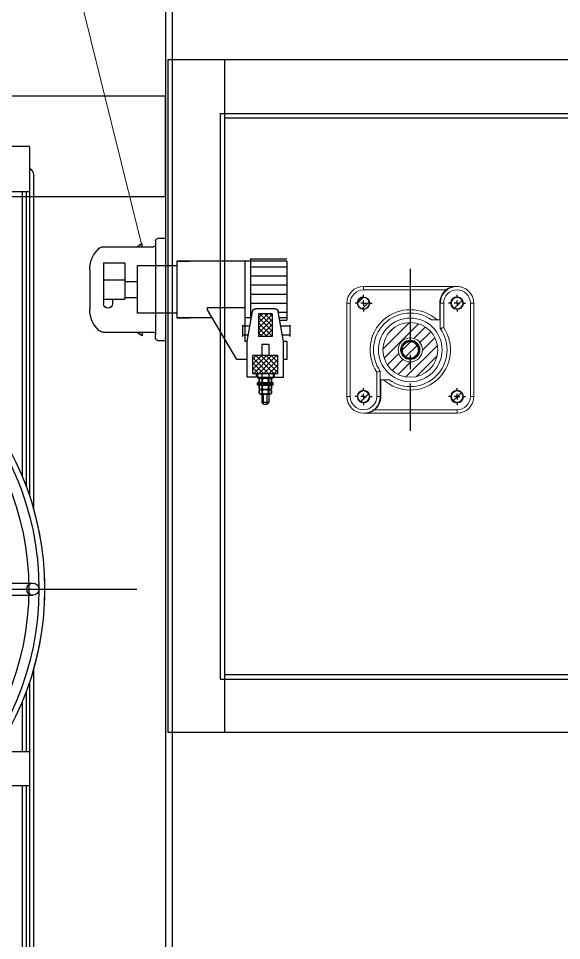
# Model space of a CAD drawing. Header units: millimetres. Extents: x 8981 to 59433, y 5244 to 14154.
# Drawn here: x 13796 to 14275, y 11166 to 11981 of the extents above; entities that cross this region are included whole.
import ezdxf

# ---------------------------------------------------------------- set-up
doc = ezdxf.new("R2010")
doc.units = ezdxf.units.MM
doc.set_wipeout_variables(frame=1)
doc.linetypes.add('CENTERX2', pattern=[101.6, 63.5, -12.7, 12.7, -12.7])
doc.linetypes.add('DASHED', pattern=[19.05, 12.7, -6.35])
doc.layers.add('1实线层', color=7, linetype='Continuous', lineweight=30)
doc.layers.add('铁心', color=3, linetype='Continuous', lineweight=0)
for name, color, linetype in [('2虚线层', 6, 'DASHED'), ('3中心线层', 1, 'CENTERX2'), ('4标注层', 3, 'Continuous'), ('6细线层', 4, 'Continuous'), ('细线', 4, 'Continuous')]:
    doc.layers.add(name, color=color, linetype=linetype)
pattern_1 = [(45, (-759.239, -511.9495), (-4.490237, 4.490237), [])]

# ---------------------------------------------------------------- blocks, each defined once
blk = doc.blocks.new('G$C5FFA916B')
at = {"layer": '1实线层', "color": 4}
for p, q in [((-17.72, 73), (17.71, 73)), ((-5.94, 73), (5.92, 73)), ((-37.68, 61.27), (-37.68, 16.69)), ((37.67, 61.27), (37.67, 16.69)), ((-37.68, 31.56), (-40.77, 26.69)), ((-37.68, 31.56), (-40.77, 26.69)), ((-37.68, 26.69), (-40.77, 26.69)), ((-37.68, 26.69), (-40.77, 26.69)), ((-39.85, 28.13), (-39.31, 28.99)), ((37.67, 31.56), (40.76, 26.69)), ((37.67, 31.56), (40.76, 26.69)), ((37.67, 26.69), (40.76, 26.69)), ((37.67, 26.69), (40.76, 26.69)), ((39.84, 28.13), (39.3, 28.99)), ((-45, 6), (-45.01, 12.84)), ((-45, 6), (-45.01, 12.84)), ((-43.04, 14.82), (-40.07, 14.83)), ((-43.04, 14.82), (-40.07, 14.83)), ((-40.07, 14.83), (40.06, 14.83)), ((43.02, 14.82), (40.06, 14.83)), ((43.02, 14.82), (40.06, 14.83)), ((45, 12.84), (45, 6)), ((-45, 6), (45, 6)), ((-0.52, 6), (45, 6))]:
    blk.add_line(p, q, dxfattribs=at)
for centre, radius, start, end in [((-17.67, 47.92), 25.08, 90.10895, 138.44524), ((17.66, 47.92), 25.08, 41.55476, 89.89105), ((-32.74, 61.28), 4.94, 138.44524, 180.10895), ((32.73, 61.28), 4.94, 359.89105, 41.55476), ((-40.08, 17.3), 2.47, 270.10895, 345.72506), ((-40.08, 17.3), 2.47, 270.10895, 345.72506), ((40.06, 17.3), 2.47, 194.27494, 269.89105), ((40.06, 17.3), 2.47, 194.27494, 269.89105), ((-43.03, 12.85), 1.98, 90.10895, 180.10895), ((-43.03, 12.85), 1.98, 90.10895, 180.10895), ((43.02, 12.85), 1.98, 359.89105, 89.89105), ((43.02, 12.85), 1.98, 359.89105, 89.89105)]:
    blk.add_arc(centre, radius, start, end, dxfattribs=at)
blk.add_point((42.96, 6), dxfattribs=at)
blk = doc.blocks.new('G$C41092B7D')
at = {"layer": 'Defpoints', "linetype": 'Continuous'}
h = blk.add_hatch(dxfattribs=at)
h.set_pattern_fill('ANSI37', color=256, angle=270, style=0)
h.set_pattern_definition([(315, (72669.0312, 135839.048), (2.24506403, 2.24506403), []), (45, (72669.0312, 135839.048), (-2.24506403, 2.24506403), [])])
h.paths.add_polyline_path([(75.02, -99), (75.02, -77), (59.02, -77), (59.02, -99)])
h.paths.add_polyline_path([(42.02, -94), (42.02, -82), (22.02, -82), (22.02, -94)])
at = {"layer": 'Defpoints', "lineweight": -3, "ltscale": 5}
for p, q in [((-22.98, 55), (13.02, 55)), ((-22.98, 55), (-22.98, 36)), ((-7.98, 55), (-7.98, 36)), ((9.02, 55), (9.02, 36)), ((17.02, 51), (17.02, 51)), ((9.02, 47), (13.02, 47)), ((-22.98, 36), (9.02, 36)), ((-20.48, 25), (21.52, 25)), ((-20.48, -10), (-20.48, 25)), ((21.52, -10), (21.52, 25)), ((-24.48, -10), (25.52, -10)), ((-24.48, -70), (46.52, -70)), ((-26.48, -75), (27.52, -75))]:
    blk.add_line(p, q, dxfattribs=at)
at = {"layer": 'Defpoints', "linetype": 'Continuous'}
for p, q in [((-6.52, 36), (-6.52, 25)), ((7.57, 36), (7.57, 25)), ((-24.48, -10), (-24.48, -21.5)), ((-24.48, -107), (-24.48, -10)), ((25.52, -41.14), (25.52, -10)), ((25.52, -10), (25.52, -21.5)), ((16.52, -37), (16.52, -70)), ((18.52, -37), (16.52, -37)), ((62.52, -63), (18.52, -37)), ((62.52, -72), (62.52, -63)), ((46.52, -72), (20.02, -76.57)), ((25.52, -75.62), (25.52, -70)), ((32.02, -68), (42.02, -68)), ((32.02, -68), (33.02, -68.46)), ((33.02, -74.5), (33.02, -68.46)), ((42.02, -68), (41.02, -68.46)), ((41.02, -72.78), (41.02, -68.46)), ((46.52, -72), (46.52, -70)), ((78.02, -72), (46.52, -72)), ((78.02, -80), (78.02, -72)), ((-26.48, -75), (-26.48, -107)), ((-19.48, -75), (-19.48, -107)), ((-11.48, -75), (-11.48, -107)), ((-3.48, -75), (-3.48, -107)), ((4.52, -75), (4.52, -107)), ((12.52, -75), (12.52, -107)), ((17.52, -96.47), (17.52, -79.53)), ((20.52, -75), (20.52, -76.53)), ((27.52, -75), (27.52, -75.28)), ((59.02, -99), (59.02, -77)), ((75.02, -77), (59.02, -77)), ((75.02, -99), (75.02, -77)), ((75.02, -80), (78.02, -80)), ((75.02, -81), (79.02, -81)), ((78.02, -81), (78.02, -95)), ((79.02, -95), (79.02, -81)), ((83.02, -95), (83.02, -81)), ((85.02, -81), (83.02, -81)), ((84.02, -95), (84.02, -81)), ((85.02, -95), (85.02, -81)), ((22.02, -94), (22.02, -82)), ((22.02, -82), (42.02, -82)), ((42.02, -94), (42.02, -82)), ((49.02, -91), (49.02, -85)), ((49.02, -85), (59.02, -85)), ((75.02, -85), (100.52, -85)), ((102.02, -89.5), (93.02, -89.5)), ((102.02, -86.5), (93.03, -86.5)), ((100.52, -85), (102.02, -86.5)), ((100.52, -91), (100.52, -85)), ((102.02, -89.5), (100.52, -91)), ((102.02, -86.5), (102.02, -89.5)), ((22.02, -94), (42.02, -94)), ((49.02, -91), (59.02, -91)), ((75.02, -91), (100.52, -91)), ((75.02, -95), (79.02, -95)), ((78.02, -96), (75.02, -96)), ((78.02, -96), (78.02, -104)), ((85.02, -95), (83.02, -95)), ((46.52, -104), (20.02, -99.43)), ((20.52, -99.47), (20.52, -107)), ((25.52, -107), (25.52, -100.38)), ((27.52, -100.73), (27.52, -107)), ((33.02, -109.55), (33.02, -101.5)), ((41.02, -109.55), (41.02, -103.23)), ((78.02, -104), (46.52, -104)), ((46.52, -107), (46.52, -104)), ((75.02, -99), (59.02, -99)), ((62.52, -107), (62.52, -104)), ((-24.48, -107), (27.52, -107)), ((32.02, -110), (33.02, -109.55)), ((42.02, -110), (32.02, -110)), ((42.02, -110), (41.02, -109.55)), ((46.52, -107), (62.52, -107))]:
    blk.add_line(p, q, dxfattribs=at)
at = {"layer": 'Defpoints', "lineweight": 35}
for p, q in [((79.02, -92.14), (79.03, -83.86)), ((79.02, -92.14), (79.03, -83.86)), ((82.3, -82.53), (79.75, -82.53)), ((82.3, -85.19), (79.75, -85.19)), ((83.02, -92.14), (83.03, -83.86)), ((85.02, -92.14), (85.03, -83.86)), ((85.02, -92.14), (85.03, -83.86)), ((88.3, -82.53), (85.75, -82.53)), ((88.3, -85.19), (85.75, -85.19)), ((89.02, -92.14), (89.03, -83.86)), ((89.02, -92.14), (89.03, -83.86)), ((89.02, -92.14), (89.03, -83.86)), ((92.3, -82.53), (89.75, -82.53)), ((92.3, -85.19), (89.75, -85.19)), ((93.02, -92.14), (93.03, -83.86)), ((82.3, -93.53), (79.73, -93.53)), ((82.3, -90.75), (79.74, -90.75)), ((88.3, -93.53), (85.73, -93.53)), ((88.3, -90.75), (85.74, -90.75)), ((92.3, -93.53), (89.73, -93.53)), ((92.3, -90.75), (89.74, -90.75))]:
    blk.add_line(p, q, dxfattribs=at)
at = {"layer": 'Defpoints', "linetype": 'Continuous'}
for centre, radius, start, end in [((13.02, 51), 4, 179.94761, 180), ((13.02, 51), 4, 270, 90), ((20.52, -79.53), 3, 99.78241, 180), ((20.52, -96.47), 3, 180, 260.21759)]:
    blk.add_arc(centre, radius, start, end, dxfattribs=at)
at = {"layer": 'Defpoints', "lineweight": 35}
for centre, radius, start, end in [((80.62, -83.86), 1.59, 123.1918, 236.78088), ((84.74, -87.97), 5.72, 150.92912, 209.04355), ((81.43, -83.86), 1.59, 303.20546, 56.79454), ((77.3, -87.97), 5.72, 330.94278, 29.05722), ((86.62, -83.86), 1.59, 123.1918, 236.78088), ((90.74, -87.97), 5.72, 150.92912, 209.04355), ((87.43, -83.86), 1.59, 303.20546, 56.79454), ((83.3, -87.97), 5.72, 330.94278, 29.05722), ((90.62, -83.86), 1.59, 123.1918, 236.78088), ((94.74, -87.97), 5.72, 150.92912, 209.04355), ((91.43, -83.86), 1.59, 303.20546, 56.79454), ((87.3, -87.97), 5.72, 330.94278, 29.05722), ((80.73, -92.14), 1.71, 125.3281, 234.25163), ((81.32, -92.14), 1.7, 305.2224, 54.7776), ((86.73, -92.14), 1.71, 125.3281, 234.25163), ((87.32, -92.14), 1.7, 305.2224, 54.7776), ((90.73, -92.14), 1.71, 125.3281, 234.25163), ((91.32, -92.14), 1.7, 305.2224, 54.7776)]:
    blk.add_arc(centre, radius, start, end, dxfattribs=at)
at = {"layer": '6细线层', "linetype": 'Continuous'}
blk.add_blockref('G$C5FFA916B', (0.52, -6), dxfattribs=at)
blk = doc.blocks.new('G$C12A8FAE8')
for p, q in [((-646.4, 44.5), (0, 44.5)), ((0, -44.5), (0, 44.5)), ((-616.8, 0), (-121, 0)), ((-120, -19.5), (-120, -1)), ((-120, -1080.5), (-120, -19.5)), ((-116.4, -1075), (-116.4, -25)), ((-617.8, -40), (-120, -40)), ((-126.4, -535), (-126.4, -40)), ((-122.8, -535), (-122.8, -40)), ((-571.4, -44.5), (-37.4, -44.5)), ((-201.4, -44.5), (-126.4, -44.5)), ((-136.4, -44.5), (-126.4, -44.5)), ((-116.4, -44.5), (0, -44.5)), ((-617.8, -535), (-120, -535)), ((-617.8, -565), (-120, -565)), ((-126.4, -1060), (-126.4, -565)), ((-122.8, -1060), (-122.8, -565))]:
    blk.add_line(p, q)
for centre, radius, start, end in [((-121, -1), 1, 0, 90), ((-119, -19.5), 1, 180, 246.42182), ((-121.4, -25), 5, 0, 66.42182)]:
    blk.add_arc(centre, radius, start, end)
blk = doc.blocks.new('SW_CENTERMARKSYMBOL_4')
at = {"layer": '4标注层', "color": 0}
for p, q in [((-2.5, 0), (-3.75, 0)), ((0, 0), (-1.25, 0)), ((0, 2.5), (0, 3.75)), ((0, 0), (0, 1.25)), ((0, 0), (0, -1.25)), ((0, 0), (1.25, 0)), ((2.5, 0), (3.75, 0)), ((0, -2.5), (0, -3.75))]:
    blk.add_line(p, q, dxfattribs=at)
blk = doc.blocks.new('SW_CENTERMARKSYMBOL_5')
at = {"layer": '4标注层', "color": 0}
for p, q in [((-2.5, 0), (-3.75, 0)), ((0, 0), (-1.25, 0)), ((0, 2.5), (0, 3.75)), ((0, 0), (0, 1.25)), ((0, 0), (0, -1.25)), ((0, 0), (1.25, 0)), ((2.5, 0), (3.75, 0)), ((0, -2.5), (0, -3.75))]:
    blk.add_line(p, q, dxfattribs=at)
blk = doc.blocks.new('SW_CENTERMARKSYMBOL_6')
at = {"layer": '4标注层', "color": 0}
for p, q in [((-2.5, 0), (-3.75, 0)), ((0, 0), (-1.25, 0)), ((0, 2.5), (0, 3.75)), ((0, 0), (0, 1.25)), ((0, 0), (0, -1.25)), ((0, 0), (1.25, 0)), ((2.5, 0), (3.75, 0)), ((0, -2.5), (0, -3.75))]:
    blk.add_line(p, q, dxfattribs=at)
blk = doc.blocks.new('SW_CENTERMARKSYMBOL_7')
at = {"layer": '4标注层', "color": 0}
for p, q in [((-2.5, 0), (-3.75, 0)), ((0, 0), (-1.25, 0)), ((0, 2.5), (0, 3.75)), ((0, 0), (0, 1.25)), ((0, 0), (0, -1.25)), ((0, 0), (1.25, 0)), ((2.5, 0), (3.75, 0)), ((0, -2.5), (0, -3.75))]:
    blk.add_line(p, q, dxfattribs=at)
blk = doc.blocks.new('G$CA010A328')
at = {"linetype": 'Continuous', "lineweight": 0}
h = blk.add_hatch(dxfattribs=at)
h.set_pattern_fill('ANSI31', scale=2.000048, style=0)
h.set_pattern_definition(pattern_1)
edge = h.paths.add_edge_path(flags=0)
edge.add_arc((-41.27, 41.27), 5, 0, 360)
h = blk.add_hatch(dxfattribs=at)
h.set_pattern_fill('ANSI31', scale=2.000048, style=0)
h.set_pattern_definition(pattern_1)
edge = h.paths.add_edge_path(flags=0)
edge.add_arc((41.27, 41.27), 5, 0, 360)
h = blk.add_hatch(dxfattribs=at)
h.set_pattern_fill('ANSI31', scale=2.000048, style=0)
h.set_pattern_definition(pattern_1)
edge = h.paths.add_edge_path(flags=0)
edge.add_arc((0, 0), 24.21, 0, 360)
edge = h.paths.add_edge_path(flags=0)
edge.add_arc((0, 0), 10.67, 0, 360)
h = blk.add_hatch(dxfattribs=at)
h.set_pattern_fill('ANSI31', scale=2.000048, style=0)
h.set_pattern_definition(pattern_1)
edge = h.paths.add_edge_path(flags=0)
edge.add_arc((0, 0), 7.1, 0, 360)
h = blk.add_hatch(dxfattribs=at)
h.set_pattern_fill('ANSI31', scale=2.000048, style=0)
h.set_pattern_definition(pattern_1)
edge = h.paths.add_edge_path(flags=0)
edge.add_arc((-41.27, -41.27), 5, 0, 360)
h = blk.add_hatch(dxfattribs=at)
h.set_pattern_fill('ANSI31', scale=2.000048, style=0)
h.set_pattern_definition(pattern_1)
edge = h.paths.add_edge_path(flags=0)
edge.add_arc((41.27, -41.27), 5, 0, 360)
at = {"color": 7, "linetype": 'Continuous', "lineweight": 15}
for p, q in [((-41.28, 53.03), (-41.28, 56.03)), ((-41.28, 56.03), (37.4, 56.03)), ((31.55, 53.03), (-41.28, 53.03)), ((41.28, 56.03), (37.4, 56.03)), ((-56.03, -41.28), (-56.03, 41.28)), ((-53.03, 41.28), (-56.03, 41.28)), ((-53.03, 41.28), (-53.03, -41.28)), ((26.03, 41.28), (26.03, 26.53)), ((29.53, 41.28), (26.53, 41.28)), ((26.53, 18.78), (26.53, 41.28)), ((29.53, 41.28), (29.53, 19.71)), ((53.03, -41.28), (53.03, 41.28)), ((53.03, 41.28), (56.03, 41.28)), ((56.03, 41.28), (56.03, -41.28)), ((26.03, 26.53), (23.59, 26.53)), ((26.03, 26.53), (23.59, 26.53)), ((26.03, 26.53), (26.03, 26.53)), ((26.03, 26.53), (26.53, 26.53)), ((1.08, 6.98), (1.2, 7.8)), ((-29.53, -41.28), (-29.53, -19.71)), ((-26.53, -18.78), (-26.53, -41.28)), ((-26.03, -26.53), (-26.53, -26.53)), ((-26.03, -26.53), (-26.03, -26.52)), ((-26.03, -26.52), (-23.6, -26.52)), ((-26.03, -41.28), (-26.03, -26.53)), ((-26.03, -26.53), (-23.59, -26.53)), ((-53.03, -41.28), (-56.03, -41.28)), ((-29.53, -41.28), (-26.53, -41.28)), ((53.03, -41.28), (56.03, -41.28)), ((-41.28, -56.03), (-37.4, -56.03)), ((41.28, -56.03), (-37.4, -56.03)), ((-31.55, -53.03), (41.28, -53.03)), ((41.28, -53.03), (41.28, -56.03))]:
    blk.add_line(p, q, dxfattribs=at)
for centre, radius in [((-41.28, 41.28), 5.56), ((-41.27, 41.27), 5), ((41.28, 41.28), 5.56), ((41.27, 41.27), 5), ((0, 0), 28.13), ((0, 0), 24.21), ((0, 0), 10.67), ((0, 0), 8.5), ((0, 0), 7.1), ((-41.28, -41.28), 5.56), ((-41.27, -41.27), 5), ((41.28, -41.28), 5.56), ((41.27, -41.27), 5)]:
    blk.add_circle(centre, radius, dxfattribs=at)
for centre, radius, start, end in [((-41.28, 41.28), 14.75, 90, 180), ((-41.28, 41.28), 11.75, 90, 180), ((41.28, 41.28), 15.25, 129.60193, 180), ((41.28, 41.28), 14.75, 0, 180), ((41.28, 41.28), 11.75, 0, 180), ((41.27, 41.28), 14.75, 45.00145, 90.72388), ((-41.28, 41.28), 5.56, 1.50681, 177.41163), ((41.28, 41.28), 5.56, 39.63665, 178.49319), ((41.27, 41.28), 5.56, 224.68431, 0), ((41.27, 41.28), 5.56, 0, 45.54228), ((0, 0), 35.5, 48.34695, 213.72725), ((0, 0), 32.5, 54.70161, 215.29839), ((0, 0), 35.5, 228.34695, 33.72725), ((0, 0), 32.5, 234.70161, 35.29839), ((-41.28, -41.28), 5.56, 359.24022, 180), ((-41.28, -41.27), 5.56, 224.07062, 38.38465), ((41.27, -41.27), 5.56, 0, 45.01285), ((-41.28, -41.27), 14.75, 179.27612, 217.75748), ((-41.28, -41.28), 14.75, 180, 0), ((-41.28, -41.28), 11.75, 180, 0), ((-41.28, -41.28), 15.25, 309.60193, 0), ((41.27, -41.27), 5.56, 224.99395, 0), ((41.28, -41.28), 11.75, 270, 0), ((41.28, -41.28), 14.75, 270, 0)]:
    blk.add_arc(centre, radius, start, end, dxfattribs=at)
for points, knots in [([(37.4, 56.03), (37.39, 56.02), (37.35, 56.01), (36.98, 55.91), (36.18, 55.67), (35, 55.2), (33.76, 54.57), (32.6, 53.84), (31.9, 53.3), (31.55, 53.03)], [0, 0, 0, 0, 0.043266, 0.099604, 0.247751, 0.448236, 0.654387, 0.825106, 1, 1, 1, 1]), ([(23.59, 26.53), (23.2, 26.53), (22.42, 26.53), (21.17, 26.53), (20.05, 26.53), (19.25, 26.53), (18.85, 26.53), (18.8, 26.53), (18.78, 26.53)], [0, 0, 0, 0, 0.18986, 0.379659, 0.627085, 0.786623, 0.903423, 1, 1, 1, 1]), ([(26.53, 18.78), (26.56, 18.79), (26.62, 18.81), (27.1, 18.96), (27.81, 19.19), (28.66, 19.45), (29.26, 19.63), (29.52, 19.71), (29.53, 19.71)], [0, 0, 0, 0, 0.202517, 0.404883, 0.611479, 0.827263, 0.996939, 1, 1, 1, 1]), ([(1.2, 7.8), (1.59, 7.72), (2.38, 7.56), (3.5, 7.1), (4.54, 6.49), (5.46, 5.73), (6.27, 4.84), (6.93, 3.83), (7.43, 2.73), (7.76, 1.58), (7.91, 0.39), (7.88, -0.81), (7.66, -2), (7.27, -3.14), (6.71, -4.2), (6, -5.17), (5.14, -6.02), (4.17, -6.73), (3.11, -7.28), (1.97, -7.67), (0.78, -7.88), (-0.42, -7.91), (-1.61, -7.75), (-2.77, -7.42), (-3.86, -6.91), (-4.86, -6.25), (-5.75, -5.44), (-6.51, -4.51), (-7.12, -3.47), (-7.56, -2.35), (-7.83, -1.18), (-7.92, 0.02), (-7.82, 1.22), (-7.55, 2.4), (-7.1, 3.51), (-6.49, 4.54), (-5.72, 5.47), (-4.82, 6.28), (-3.82, 6.94), (-2.73, 7.43), (-1.57, 7.76), (-0.37, 7.91), (0.7, 7.89), (1.34, 7.76), (1.6, 7.7)], [0, 0, 0, 0, 0.023851, 0.048001, 0.07217, 0.096076, 0.119878, 0.144004, 0.168186, 0.192142, 0.21591, 0.240007, 0.264198, 0.2882, 0.311948, 0.336012, 0.360207, 0.38425, 0.407993, 0.43202, 0.456214, 0.480293, 0.504047, 0.52803, 0.552218, 0.576328, 0.600108, 0.624044, 0.648221, 0.672358, 0.696179, 0.720062, 0.744223, 0.768382, 0.792257, 0.816085, 0.840226, 0.8644, 0.888328, 0.912114, 0.936228, 0.960415, 0.984391, 1, 1, 1, 1]), ([(-26.53, -18.78), (-26.56, -18.79), (-26.62, -18.81), (-27.1, -18.96), (-27.81, -19.19), (-28.66, -19.45), (-29.26, -19.63), (-29.52, -19.71), (-29.53, -19.71)], [0, 0, 0, 0, 0.202517, 0.404883, 0.611479, 0.827263, 0.996939, 1, 1, 1, 1]), ([(-23.59, -26.53), (-23.2, -26.53), (-22.42, -26.53), (-21.17, -26.53), (-20.05, -26.53), (-19.25, -26.53), (-18.85, -26.53), (-18.8, -26.53), (-18.78, -26.53)], [0, 0, 0, 0, 0.18986, 0.379659, 0.627085, 0.786623, 0.903423, 1, 1, 1, 1]), ([(-37.4, -56.03), (-37.39, -56.02), (-37.35, -56.01), (-36.98, -55.91), (-36.18, -55.67), (-35, -55.2), (-33.76, -54.57), (-32.6, -53.84), (-31.9, -53.3), (-31.55, -53.03)], [0, 0, 0, 0, 0.043266, 0.099604, 0.247751, 0.448236, 0.654387, 0.825106, 1, 1, 1, 1])]:
    blk.add_open_spline(points, degree=3, knots=knots, dxfattribs=at)
at = {"layer": '3中心线层', "xscale": 2.000048456655521, "yscale": 2.000048456655521, "zscale": 2.000048456655521}
for name, p in [('SW_CENTERMARKSYMBOL_4', (-41.27, 41.27)), ('SW_CENTERMARKSYMBOL_5', (41.27, 41.27)), ('SW_CENTERMARKSYMBOL_7', (-41.27, -41.27)), ('SW_CENTERMARKSYMBOL_6', (41.27, -41.27))]:
    blk.add_blockref(name, p, dxfattribs=at)
blk = doc.blocks.new('G$C80375B3E')
at = {"layer": '1实线层', "ltscale": 3}
blk.add_lwpolyline([(2.6, -20.19, -3.983183), (18.19, -9.05, 0.252617), (16.24, -14.24), (18.78, -18.3, -0.275671), (285.22, -18.3), (287.77, -14.23, 0.252528), (285.82, -9.05, -3.983183), (301.4, -20.19, -0.053611), (297.19, -19.17, -0.088793), (294.28, -23.96, -0.540918), (294.31, -459.17, -0.08822), (297.2, -463.97, -0.053443), (301.4, -462.96, -3.983183), (285.81, -474.1, 0.216304), (285.26, -464.83, -0.275671), (18.81, -464.87), (16.21, -469.03, 0.250404), (18.18, -474.1, -3.983183), (2.6, -462.96, -0.053764), (6.83, -463.98), (9.76, -459.21, -0.541018), (9.72, -23.96, -0.088732), (6.82, -19.17, -0.053596)], format="xyb", close=True, dxfattribs=at)
blk.add_arc((152, -241.57), 260, 303.18487, 56.82393, dxfattribs=at)
at = {"ltscale": 3}
blk.add_wipeout([(2.6, -20.19), (1.33, -20.31), (0.05, -20.35), (-1.23, -20.32), (-2.5, -20.2), (-3.77, -20), (-5.02, -19.72), (-6.24, -19.37), (-7.45, -18.94), (-8.62, -18.43), (-9.76, -17.85), (-10.86, -17.2), (-11.92, -16.48), (-12.93, -15.69), (-13.89, -14.85), (-14.79, -13.94), (-15.64, -12.98), (-16.42, -11.97), (-17.14, -10.91), (-17.79, -9.81), (-18.37, -8.67), (-18.87, -7.49), (-19.3, -6.29), (-19.66, -5.06), (-19.93, -3.81), (-20.13, -2.55), (-20.24, -1.27), (-20.28, 0.01), (-20.23, 1.28), (-20.11, 2.56), (-19.9, 3.82), (-19.62, 5.07), (-19.25, 6.29), (-18.81, 7.49), (-18.3, 8.66), (-17.71, 9.8), (-17.05, 10.9), (-16.33, 11.95), (-15.54, 12.96), (-14.68, 13.91), (-13.77, 14.81), (-12.81, 15.65), (-11.79, 16.42), (-10.73, 17.13), (-9.62, 17.78), (-8.48, 18.35), (-7.3, 18.84), (-6.09, 19.27), (-4.86, 19.61), (-3.61, 19.88), (-2.34, 20.07), (-1.07, 20.18), (0.21, 20.2), (1.49, 20.15), (2.76, 20.02), (4.02, 19.8), (5.27, 19.51), (6.49, 19.14), (7.69, 18.69), (8.86, 18.17), (9.99, 17.57), (11.08, 16.91), (12.13, 16.18), (13.13, 15.38), (14.08, 14.52), (14.97, 13.6), (15.8, 12.63), (16.57, 11.61), (17.28, 10.54), (17.91, 9.43), (18.48, 8.29), (18.97, 7.1), (19.38, 5.89), (19.72, 4.66), (19.98, 3.41), (20.16, 2.14), (20.26, 0.87), (20.28, -0.41), (20.21, -1.69), (20.07, -2.96), (19.85, -4.22), (19.55, -5.46), (19.17, -6.69), (18.72, -7.88), (18.19, -9.05), (17.92, -9.29), (17.67, -9.55), (17.44, -9.83), (17.22, -10.12), (17.03, -10.42), (16.85, -10.74), (16.69, -11.06), (16.56, -11.39), (16.44, -11.74), (16.34, -12.08), (16.27, -12.44), (16.22, -12.8), (16.19, -13.16), (16.18, -13.52), (16.2, -13.88), (16.24, -14.24), (18.78, -18.3), (18.78, -18.3), (33.16, -10.32), (48.03, -3.27), (63.31, 2.83), (78.95, 7.95), (94.87, 12.07), (111.03, 15.18), (127.35, 17.25), (143.77, 18.3), (160.23, 18.3), (176.65, 17.25), (192.97, 15.18), (209.13, 12.07), (225.05, 7.95), (240.69, 2.83), (255.97, -3.27), (270.84, -10.32), (285.22, -18.3), (287.77, -14.23), (287.77, -14.23), (287.81, -13.87), (287.82, -13.51), (287.81, -13.15), (287.78, -12.79), (287.73, -12.43), (287.66, -12.08), (287.56, -11.73), (287.45, -11.39), (287.31, -11.06), (287.15, -10.74), (286.97, -10.42), (286.78, -10.12), (286.56, -9.83), (286.33, -9.55), (286.08, -9.29), (285.82, -9.05), (285.29, -7.88), (284.83, -6.69), (284.45, -5.47), (284.15, -4.22), (283.93, -2.96), (283.79, -1.69), (283.72, -0.42), (283.74, 0.86), (283.84, 2.14), (284.02, 3.4), (284.28, 4.66), (284.62, 5.89), (285.03, 7.1), (285.52, 8.28), (286.09, 9.43), (286.72, 10.54), (287.43, 11.61), (288.2, 12.63), (289.03, 13.6), (289.92, 14.52), (290.87, 15.38), (291.87, 16.17), (292.92, 16.91), (294.01, 17.57), (295.14, 18.17), (296.31, 18.69), (297.51, 19.14), (298.73, 19.51), (299.98, 19.8), (301.24, 20.02), (302.51, 20.15), (303.79, 20.2), (305.07, 20.18), (306.34, 20.07), (307.61, 19.88), (308.86, 19.61), (310.09, 19.27), (311.3, 18.85), (312.47, 18.35), (313.62, 17.78), (314.73, 17.14), (315.79, 16.43), (316.81, 15.65), (317.77, 14.81), (318.68, 13.91), (319.54, 12.96), (320.33, 11.95), (321.05, 10.9), (321.71, 9.8), (322.3, 8.67), (322.81, 7.5), (323.25, 6.3), (323.62, 5.07), (323.9, 3.82), (324.11, 2.56), (324.23, 1.29), (324.28, 0.01), (324.24, -1.27), (324.13, -2.54), (323.93, -3.81), (323.66, -5.06), (323.3, -6.29), (322.87, -7.49), (322.37, -8.67), (321.79, -9.81), (321.14, -10.91), (320.42, -11.97), (319.64, -12.98), (318.8, -13.94), (317.89, -14.85), (316.93, -15.69), (315.92, -16.48), (314.87, -17.2), (313.76, -17.85), (312.62, -18.43), (311.45, -18.93), (310.25, -19.37), (309.02, -19.72), (307.77, -20), (306.51, -20.2), (305.23, -20.32), (303.95, -20.35), (302.68, -20.31), (301.4, -20.19), (299.97, -19.95), (298.57, -19.61), (297.19, -19.17), (296.82, -20.04), (296.41, -20.88), (295.94, -21.69), (295.43, -22.48), (294.88, -23.24), (294.28, -23.96), (307.48, -33.19), (320.09, -43.22), (332.05, -54.01), (343.33, -65.52), (353.86, -77.71), (363.63, -90.53), (372.58, -103.93), (380.68, -117.86), (387.9, -132.26), (394.22, -147.08), (399.61, -162.26), (404.05, -177.75), (407.51, -193.49), (410, -209.41), (411.5, -225.45), (412, -241.55), (411.5, -257.66), (410.01, -273.7), (407.52, -289.62), (404.06, -305.36), (399.62, -320.85), (394.23, -336.03), (387.92, -350.85), (380.7, -365.26), (372.6, -379.19), (363.65, -392.59), (353.89, -405.41), (343.35, -417.6), (332.08, -429.11), (320.12, -439.91), (307.51, -449.94), (294.31, -459.17), (294.9, -459.9), (295.46, -460.65), (295.96, -461.44), (296.42, -462.26), (296.83, -463.11), (297.2, -463.97), (298.57, -463.54), (299.98, -463.2), (301.4, -462.96), (302.67, -462.84), (303.95, -462.8), (305.23, -462.83), (306.5, -462.95), (307.77, -463.15), (309.02, -463.43), (310.24, -463.78), (311.45, -464.21), (312.62, -464.72), (313.76, -465.3), (314.86, -465.95), (315.92, -466.67), (316.93, -467.45), (317.89, -468.3), (318.79, -469.21), (319.64, -470.17), (320.42, -471.18), (321.14, -472.24), (321.79, -473.34), (322.37, -474.48), (322.87, -475.65), (323.3, -476.86), (323.66, -478.09), (323.93, -479.34), (324.13, -480.6), (324.24, -481.88), (324.28, -483.15), (324.23, -484.43), (324.11, -485.71), (323.9, -486.97), (323.62, -488.21), (323.25, -489.44), (322.81, -490.64), (322.3, -491.81), (321.71, -492.95), (321.05, -494.05), (320.33, -495.1), (319.54, -496.11), (318.68, -497.06), (317.77, -497.96), (316.81, -498.8), (315.79, -499.57), (314.73, -500.28), (313.62, -500.92), (312.48, -501.5), (311.3, -501.99), (310.09, -502.42), (308.86, -502.76), (307.61, -503.03), (306.34, -503.22), (305.07, -503.32), (303.79, -503.35), (302.51, -503.3), (301.24, -503.16), (299.98, -502.95), (298.73, -502.66), (297.51, -502.29), (296.31, -501.84), (295.14, -501.32), (294.01, -500.72), (292.92, -500.06), (291.87, -499.33), (290.87, -498.53), (289.92, -497.67), (289.03, -496.75), (288.2, -495.78), (287.43, -494.76), (286.72, -493.69), (286.09, -492.58), (285.52, -491.43), (285.03, -490.25), (284.62, -489.04), (284.28, -487.81), (284.02, -486.56), (283.84, -485.29), (283.74, -484.01), (283.72, -482.74), (283.79, -481.46), (283.93, -480.19), (284.15, -478.93), (284.45, -477.68), (284.83, -476.46), (285.28, -475.27), (285.81, -474.1), (286.04, -473.46), (286.23, -472.8), (286.37, -472.13), (286.47, -471.45), (286.54, -470.77), (286.56, -470.09), (286.54, -469.41), (286.48, -468.72), (286.37, -468.05), (286.23, -467.38), (286.05, -466.72), (285.82, -466.07), (285.56, -465.44), (285.26, -464.83), (270.87, -472.81), (256.01, -479.86), (240.73, -485.97), (225.09, -491.09), (209.16, -495.21), (193.01, -498.32), (176.69, -500.4), (160.27, -501.44), (143.81, -501.45), (127.39, -500.41), (111.07, -498.33), (94.91, -495.23), (78.98, -491.11), (63.35, -485.99), (48.07, -479.9), (33.2, -472.85), (18.81, -464.87), (16.21, -469.03), (16.21, -469.03), (16.18, -469.38), (16.17, -469.74), (16.18, -470.09), (16.21, -470.44), (16.27, -470.79), (16.35, -471.14), (16.44, -471.48), (16.56, -471.81), (16.7, -472.14), (16.86, -472.46), (17.04, -472.76), (17.23, -473.06), (17.45, -473.34), (17.68, -473.61), (17.92, -473.86), (18.18, -474.1), (18.71, -475.26), (19.17, -476.46), (19.55, -477.68), (19.85, -478.92), (20.07, -480.18), (20.21, -481.46), (20.28, -482.73), (20.26, -484.01), (20.16, -485.29), (19.98, -486.55), (19.72, -487.81), (19.38, -489.04), (18.97, -490.25), (18.48, -491.43), (17.91, -492.58), (17.28, -493.69), (16.57, -494.76), (15.8, -495.78), (14.97, -496.75), (14.08, -497.67), (13.13, -498.53), (12.13, -499.32), (11.08, -500.06), (9.99, -500.72), (8.86, -501.32), (7.69, -501.84), (6.49, -502.29), (5.27, -502.66), (4.02, -502.95), (2.76, -503.16), (1.49, -503.3), (0.21, -503.35), (-1.07, -503.32), (-2.34, -503.22), (-3.61, -503.03), (-4.86, -502.76), (-6.09, -502.42), (-7.3, -501.99), (-8.47, -501.5), (-9.62, -500.93), (-10.73, -500.28), (-11.79, -499.57), (-12.81, -498.8), (-13.77, -497.96), (-14.68, -497.06), (-15.54, -496.11), (-16.33, -495.1), (-17.05, -494.05), (-17.71, -492.95), (-18.3, -491.82), (-18.81, -490.65), (-19.25, -489.44), (-19.62, -488.22), (-19.9, -486.97), (-20.11, -485.71), (-20.23, -484.44), (-20.28, -483.16), (-20.24, -481.88), (-20.13, -480.6), (-19.93, -479.34), (-19.66, -478.09), (-19.3, -476.86), (-18.87, -475.66), (-18.37, -474.48), (-17.79, -473.34), (-17.14, -472.24), (-16.42, -471.18), (-15.64, -470.17), (-14.8, -469.21), (-13.89, -468.3), (-12.93, -467.46), (-11.92, -466.67), (-10.87, -465.95), (-9.76, -465.3), (-8.62, -464.72), (-7.45, -464.21), (-6.25, -463.78), (-5.02, -463.43), (-3.77, -463.15), (-2.51, -462.95), (-1.23, -462.83), (0.05, -462.8), (1.32, -462.84), (2.6, -462.96), (4.03, -463.2), (5.44, -463.54), (6.83, -463.98), (9.76, -459.21), (9.76, -459.21), (-3.45, -449.98), (-16.06, -439.95), (-28.03, -429.16), (-39.31, -417.65), (-49.85, -405.46), (-59.61, -392.64), (-68.56, -379.24), (-76.67, -365.31), (-83.89, -350.91), (-90.21, -336.08), (-95.6, -320.9), (-100.04, -305.4), (-103.51, -289.67), (-106, -273.75), (-107.5, -257.7), (-108, -241.59), (-107.5, -225.49), (-106.01, -209.44), (-103.52, -193.52), (-100.05, -177.78), (-95.62, -162.29), (-90.23, -147.1), (-83.91, -132.28), (-76.69, -117.87), (-68.58, -103.94), (-59.63, -90.54), (-49.87, -77.72), (-39.33, -65.53), (-28.06, -54.02), (-16.09, -43.22), (-3.48, -33.19), (9.72, -23.96), (9.12, -23.24), (8.57, -22.48), (8.06, -21.69), (7.59, -20.88), (7.18, -20.04), (6.82, -19.17), (5.44, -19.61), (4.03, -19.95)], dxfattribs=at).dxf.layer = '1实线层'
at = {"layer": '1实线层', "ltscale": 3}
for p, q in [((235.13, -236.16), (401.66, -236.16)), ((235.13, -246.84), (401.66, -246.84))]:
    blk.add_line(p, q, dxfattribs=at)
for centre, radius in [((152, -241.5), 260), ((152, -241.5), 255), ((152, -241.5), 246.01), ((152, -241.5), 246.01), ((401.66, -241.5), 5.34)]:
    blk.add_circle(centre, radius, dxfattribs=at)
at = {"layer": '3中心线层', "ltscale": 20}
blk.add_line((-187.8, -241.5), (493.32, -241.5), dxfattribs=at)

msp = doc.modelspace()

# ---------------------------------------------------------------- linework, layer by layer
at = {"layer": '1实线层'}
msp.add_lwpolyline([(13931.626, 12407.838), (13925.626, 12407.838), (13925.626, 10617.838), (13931.626, 10617.838)], close=True, dxfattribs=at)
at = {"layer": '3中心线层'}
msp.add_line((14141.626, 11759.563), (14141.626, 11616.114), dxfattribs=at)
at = {"layer": '细线', "color": 4, "linetype": 'ByBlock', "lineweight": -3, "ltscale": 0.5}
for p, q in [((13927.626, 11944.438), (14709.626, 11944.438)), ((13927.626, 11944.438), (13927.626, 11349.838)), ((13927.626, 11944.438), (13927.626, 11349.838)), ((13927.626, 11944.438), (14755.626, 11944.438)), ((13977.626, 11944.438), (13977.626, 11349.838)), ((13973.626, 11896.835), (14709.626, 11896.835)), ((13973.626, 11896.835), (13973.626, 11396.838)), ((13977.626, 11892.835), (14705.626, 11892.835)), ((13973.626, 11396.838), (14709.626, 11396.838)), ((13977.626, 11400.838), (14705.626, 11400.838)), ((13927.626, 11349.838), (14755.626, 11349.838))]:
    msp.add_line(p, q, dxfattribs=at)
at = {"layer": '铁心'}
msp.add_line((13904.934, 11778.882), (13663.709, 12753.766), dxfattribs=at)

# ---------------------------------------------------------------- block references
at = {"layer": '1实线层', "lineweight": -3, "ltscale": 0.5}
msp.add_blockref('G$C12A8FAE8', (13925.626, 11867.838), dxfattribs=at)
at = {"layer": '1实线层', "ltscale": 2, "xscale": -1, "rotation": 89.99999999999979}
msp.add_blockref('G$C41092B7D', (13925.626, 11741.724), dxfattribs=at)
at = {"layer": '2虚线层', "ltscale": 2}
msp.add_blockref('G$CA010A328', (14141.626, 11687.838), dxfattribs=at)

# ---------------------------------------------------------------- next in the draw order: block references
at = {"layer": '6细线层', "ltscale": 3}
msp.add_blockref('G$C80375B3E', (13406.73, 11717.844), dxfattribs=at)

doc.saveas('drawing.dxf')
